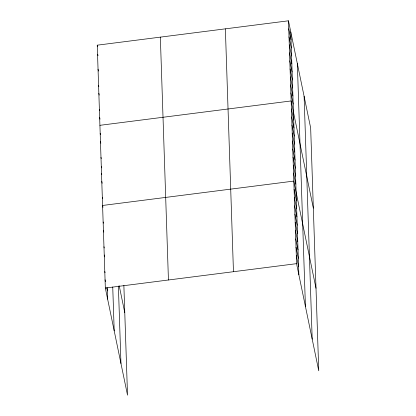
<?xml version="1.0" encoding="UTF-8"?>
<svg xmlns="http://www.w3.org/2000/svg" width="416" height="416" viewBox="0 0 416 416"><rect width="100%" height="100%" fill="white"/><g stroke="black" fill="none" stroke-linecap="round" stroke-linejoin="round"><path stroke-width="0.62" d="M123.874 285.501L127.525 395.2L105.336 288.033L97.245 45.178L288.475 20.8L310.664 127.967L318.755 370.822L296.566 263.661L288.475 20.8M99.913 125.32L291.143 100.942L313.336 208.109M105.336 288.033L296.566 263.661M288.74 28.813L291.044 39.931M289.006 36.826L291.309 47.944M289.276 44.845L291.574 55.962M289.541 52.858L291.845 63.976M289.806 60.871L292.11 71.989M290.077 68.884L292.375 80.002M290.342 76.903L292.646 88.015M290.607 84.916L292.911 96.034M290.878 92.929L293.176 104.047M291.408 108.956L293.712 120.073M291.678 116.974L293.977 128.092M291.944 124.987L294.247 136.105M292.209 133L294.512 144.118M292.479 141.014L294.778 152.131M292.744 149.032L295.048 160.144M293.01 157.045L295.313 168.163M293.28 165.058L295.584 176.176M293.545 173.072L295.849 184.189M316.004 288.252L293.81 181.085L102.586 205.462L102.965 207.314M294.086 189.342L296.39 200.46M294.362 197.6L296.665 208.718M294.637 205.858L296.941 216.975M294.913 214.115L297.216 225.233M295.188 222.373L297.492 233.49M295.464 230.63L297.768 241.748M295.74 238.888L298.043 250.006M296.015 247.146L298.314 258.263M296.291 255.403L298.589 266.521M97.245 45.178L97.5 46.41M97.765 54.428L98.02 55.661M98.046 69.217L98.426 71.074M98.576 85.249L98.836 86.481M98.847 93.262L99.232 95.113M99.377 109.294L99.637 110.526M99.648 117.307L100.032 119.158M100.178 133.333L100.438 134.571M100.448 141.346L100.833 143.203M100.984 157.378L101.239 158.61M101.504 166.629L101.759 167.861M101.514 173.404L101.769 174.642M101.785 181.418L102.164 183.274M102.315 197.449L102.57 198.682M119.22 285.808L124.774 312.629M103.132 221.978L103.392 223.215M103.407 230.235L103.792 232.086M103.958 246.75L104.213 247.983M104.234 255.008L104.619 256.859M104.785 271.523L105.04 272.756M105.061 279.776L105.446 281.632M106.72 287.81L107.359 290.893M304.101 96.268L312.192 339.128M297.341 63.612L305.432 306.472M290.774 31.918L298.865 274.778M225.368 28.844L233.459 271.705M160.347 37.133L168.438 279.989M118.383 286.016L120.962 363.506M112.741 287.019L114.202 330.85M107.255 287.721L107.635 299.151"/></g></svg>
